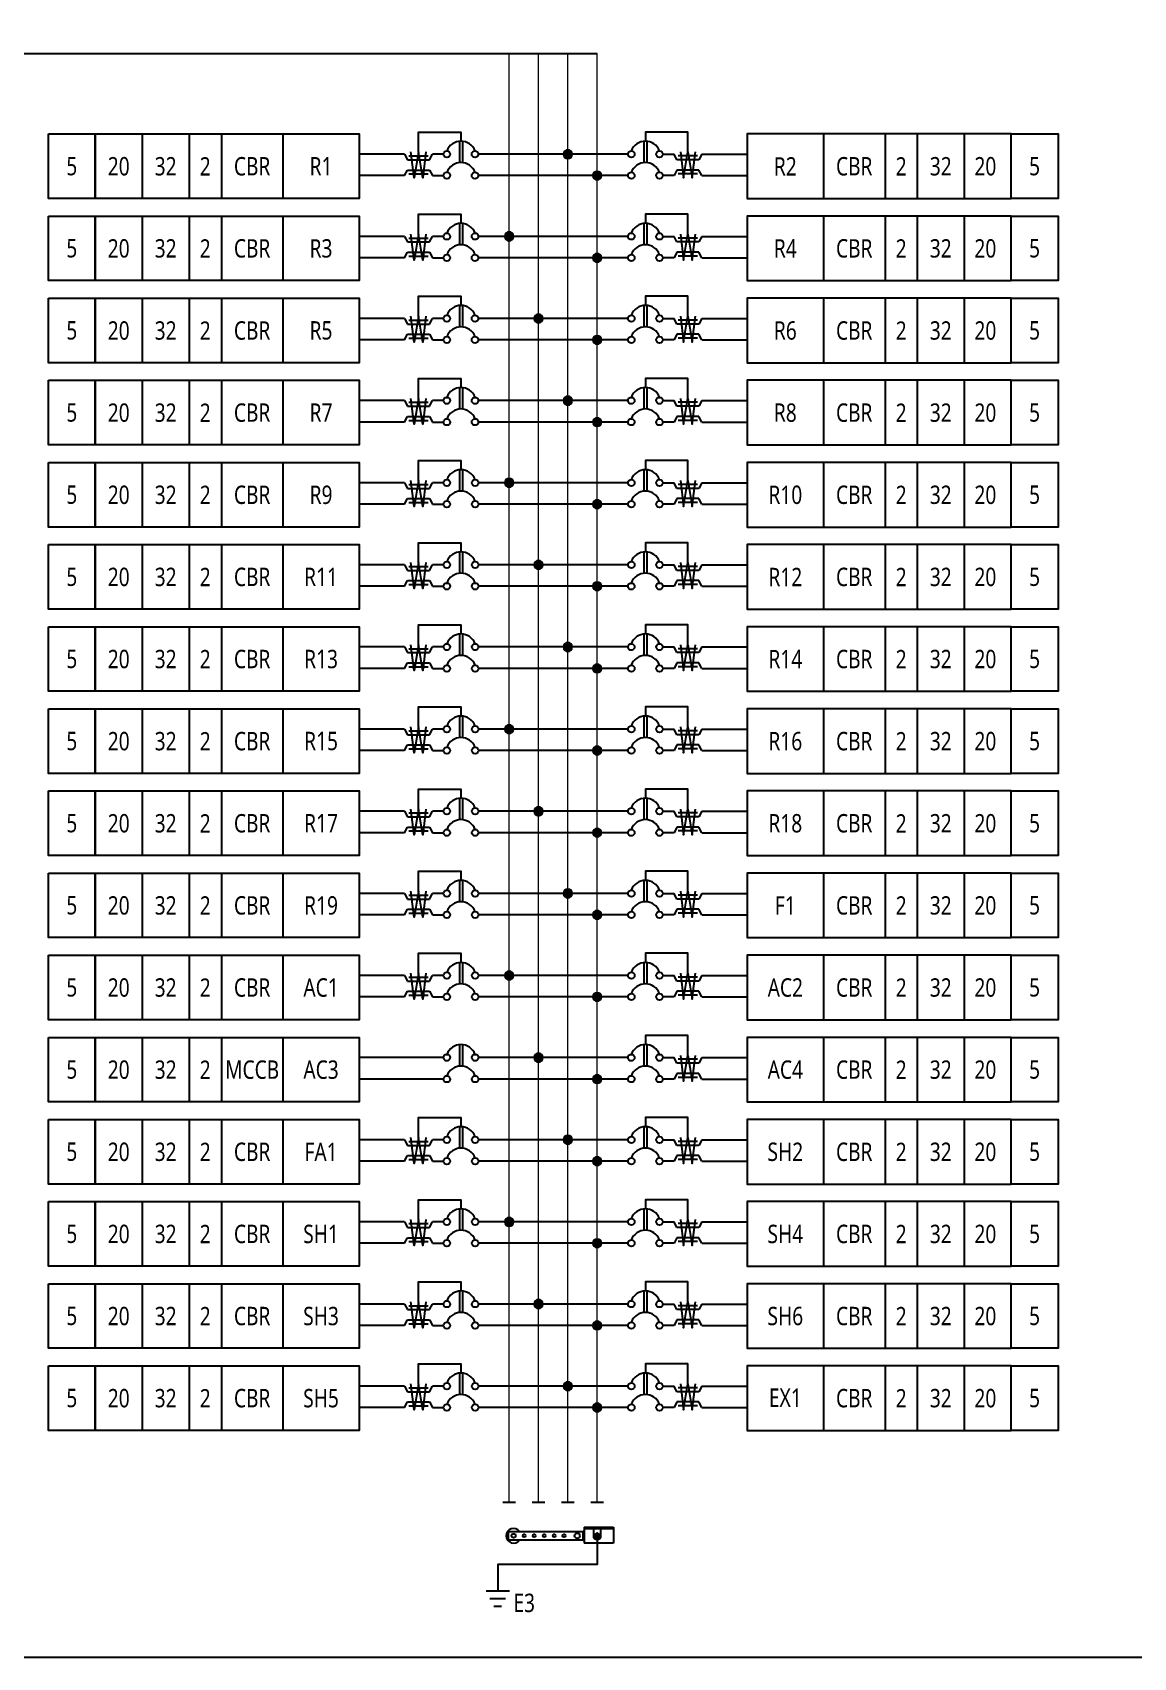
# Model space of a CAD drawing. Header units: millimetres. Extents: x -336400 to 0, y 0 to 118800.
# Drawn here: x -289601 to -258138, y 47132 to 93554 of the extents above; entities that cross this region are included whole.
import ezdxf
from ezdxf.enums import TextEntityAlignment as Align

# ---------------------------------------------------------------- set-up
doc = ezdxf.new("R2010")
doc.units = ezdxf.units.MM
doc.header["$LTSCALE"] = 1000
doc.layers.add('SYM', color=3, linetype='Continuous')
doc.styles.add('GHS', font='malgun.ttf')

# ---------------------------------------------------------------- blocks, each defined once
blk = doc.blocks.new('HH7')
at = {"layer": 'SYM'}
blk.add_hatch(color=256, dxfattribs=at).paths.add_polyline_path([(50, 50, 1), (-50, 50, 1)])
blk.add_circle((0, 50), 50, dxfattribs=at)
blk = doc.blocks.new('A$C3086d515')
for p, q in [((2681, 0, 0), (2681, -1843, 0)), ((4022, 0, 0), (4022, -1843, 0)), ((4944, 0, 0), (4944, -1843, 0)), ((6703, 0, 0), (6703, -1843, 0)), ((22149, 0, 0), (22149, -1843, 0)), ((23909, 0, 0), (23909, -1843, 0)), ((24830, 0, 0), (24830, -1843, 0)), ((26171, 0, 0), (26171, -1843, 0)), ((11748, -209), (11748, -820)), ((11835, -209), (11835, -820)), ((17018, -209), (17018, -820)), ((17105, -209), (17105, -820)), ((10182, -579), (8882, -579)), ((10182, -579), (10262, -740)), ((10262, -740), (10893, -740)), ((10302, -627), (10852, -627)), ((10893, -740), (10973, -579)), ((11295, -579), (10973, -579)), ((16565, -579), (12288, -579)), ((17557, -579), (17879, -579)), ((17960, -740), (17879, -579)), ((18590, -740), (17960, -740)), ((18550, -627), (18000, -627)), ((18671, -579), (18590, -740)), ((18671, -579), (19971, -579)), ((10182, -1190), (8882, -1190)), ((10182, -1190), (10262, -1030)), ((10262, -1030), (10893, -1030)), ((10302, -1142), (10852, -1142)), ((10893, -1030), (10973, -1190)), ((10973, -1190), (11295, -1190)), ((10973, -1190), (11295, -1190)), ((16565, -1190), (12288, -1190)), ((17879, -1190), (17557, -1190)), ((17879, -1190), (17557, -1190)), ((17960, -1030), (17879, -1190)), ((18590, -1030), (17960, -1030)), ((18550, -1142), (18000, -1142)), ((18671, -1190), (18590, -1030)), ((18671, -1190), (19971, -1190)), ((2681, -2346, 0), (2681, -4189, 0)), ((4022, -2346, 0), (4022, -4189, 0)), ((4944, -2346, 0), (4944, -4189, 0)), ((6703, -2346, 0), (6703, -4189, 0)), ((11748, -2555), (11748, -3166)), ((11835, -2555), (11835, -3166)), ((17018, -2555), (17018, -3166)), ((17105, -2555), (17105, -3166)), ((22149, -2346, 0), (22149, -4189, 0)), ((23909, -2346, 0), (23909, -4189, 0)), ((24830, -2346, 0), (24830, -4189, 0)), ((26171, -2346, 0), (26171, -4189, 0)), ((10182, -2925), (8882, -2925)), ((10182, -2925), (10262, -3086)), ((10262, -3086), (10893, -3086)), ((10302, -2974), (10852, -2974)), ((10893, -3086), (10973, -2925)), ((11295, -2925), (10973, -2925)), ((16565, -2925), (12288, -2925)), ((17557, -2925), (17879, -2925)), ((17960, -3086), (17879, -2925)), ((18590, -3086), (17960, -3086)), ((18550, -2974), (18000, -2974)), ((18671, -2925), (18590, -3086)), ((18671, -2925), (19971, -2925)), ((10182, -3537), (8882, -3537)), ((10182, -3537), (10262, -3376)), ((10262, -3376), (10893, -3376)), ((10302, -3488), (10852, -3488)), ((10893, -3376), (10973, -3537)), ((10973, -3537), (11295, -3537)), ((10973, -3537), (11295, -3537)), ((16565, -3537), (12288, -3537)), ((17879, -3537), (17557, -3537)), ((17879, -3537), (17557, -3537)), ((17960, -3376), (17879, -3537)), ((18590, -3376), (17960, -3376)), ((18550, -3488), (18000, -3488)), ((18671, -3537), (18590, -3376)), ((18671, -3537), (19971, -3537)), ((2681, -4692, 0), (2681, -6536, 0)), ((4022, -4692, 0), (4022, -6536, 0)), ((4944, -4692, 0), (4944, -6536, 0)), ((6703, -4692, 0), (6703, -6536, 0)), ((11748, -4901), (11748, -5512)), ((11835, -4901), (11835, -5512)), ((17018, -4901), (17018, -5512)), ((17105, -4901), (17105, -5512)), ((22149, -4692, 0), (22149, -6536, 0)), ((23909, -4692, 0), (23909, -6536, 0)), ((24830, -4692, 0), (24830, -6536, 0)), ((26171, -4692, 0), (26171, -6536, 0)), ((10182, -5271), (8882, -5271)), ((10182, -5271), (10262, -5432)), ((10262, -5432), (10893, -5432)), ((10302, -5320), (10852, -5320)), ((10893, -5432), (10973, -5271)), ((11295, -5271), (10973, -5271)), ((16565, -5271), (12288, -5271)), ((17557, -5271), (17879, -5271)), ((17960, -5432), (17879, -5271)), ((18590, -5432), (17960, -5432)), ((18550, -5320), (18000, -5320)), ((18671, -5271), (18590, -5432)), ((18671, -5271), (19971, -5271)), ((10182, -5883), (8882, -5883)), ((10182, -5883), (10262, -5722)), ((10262, -5722), (10893, -5722)), ((10302, -5834), (10852, -5834)), ((10893, -5722), (10973, -5883)), ((10973, -5883), (11295, -5883)), ((10973, -5883), (11295, -5883)), ((16565, -5883), (12288, -5883)), ((17879, -5883), (17557, -5883)), ((17879, -5883), (17557, -5883)), ((17960, -5722), (17879, -5883)), ((18590, -5722), (17960, -5722)), ((18550, -5834), (18000, -5834)), ((18671, -5883), (18590, -5722)), ((18671, -5883), (19971, -5883)), ((2681, -7038, 0), (2681, -8882, 0)), ((4022, -7038, 0), (4022, -8882, 0)), ((4944, -7038, 0), (4944, -8882, 0)), ((6703, -7038, 0), (6703, -8882, 0)), ((11748, -7248), (11748, -7858)), ((11835, -7248), (11835, -7858)), ((17018, -7248), (17018, -7858)), ((17105, -7248), (17105, -7858)), ((22149, -7038, 0), (22149, -8882, 0)), ((23909, -7038, 0), (23909, -8882, 0)), ((24830, -7038, 0), (24830, -8882, 0)), ((26171, -7038, 0), (26171, -8882, 0)), ((10182, -7618), (8882, -7618)), ((10182, -7618), (10262, -7778)), ((10262, -7778), (10893, -7778)), ((10302, -7666), (10852, -7666)), ((10893, -7778), (10973, -7618)), ((11295, -7618), (10973, -7618)), ((16565, -7618), (12288, -7618)), ((17557, -7618), (17879, -7618)), ((17960, -7778), (17879, -7618)), ((18590, -7778), (17960, -7778)), ((18550, -7666), (18000, -7666)), ((18671, -7618), (18590, -7778)), ((18671, -7618), (19971, -7618)), ((10182, -8229), (8882, -8229)), ((10182, -8229), (10262, -8068)), ((10262, -8068), (10893, -8068)), ((10302, -8181), (10852, -8181)), ((10893, -8068), (10973, -8229)), ((10973, -8229), (11295, -8229)), ((10973, -8229), (11295, -8229)), ((16565, -8229), (12288, -8229)), ((17879, -8229), (17557, -8229)), ((17879, -8229), (17557, -8229)), ((17960, -8068), (17879, -8229)), ((18590, -8068), (17960, -8068)), ((18550, -8181), (18000, -8181)), ((18671, -8229), (18590, -8068)), ((18671, -8229), (19971, -8229))]:
    blk.add_line(p, q)
for points in [[(0, 0), (1341, 0), (1341, -1843), (0, -1843)], [(1341, 0), (8882, 0), (8882, -1843), (1341, -1843)], [(27512, 0), (19971, 0), (19971, -1843), (27512, -1843)], [(27512, 0), (28852, 0), (28852, -1843), (27512, -1843)], [(0, -2346), (1341, -2346), (1341, -4189), (0, -4189)], [(1341, -2346), (8882, -2346), (8882, -4189), (1341, -4189)], [(27512, -2346), (19971, -2346), (19971, -4189), (27512, -4189)], [(27512, -2346), (28852, -2346), (28852, -4189), (27512, -4189)], [(0, -4692), (1341, -4692), (1341, -6536), (0, -6536)], [(1341, -4692), (8882, -4692), (8882, -6536), (1341, -6536)], [(27512, -4692), (19971, -4692), (19971, -6536), (27512, -6536)], [(27512, -4692), (28852, -4692), (28852, -6536), (27512, -6536)], [(0, -7038), (1341, -7038), (1341, -8882), (0, -8882)], [(1341, -7038), (8882, -7038), (8882, -8882), (1341, -8882)], [(27512, -7038), (19971, -7038), (19971, -8882), (27512, -8882)], [(27512, -7038), (28852, -7038), (28852, -8882), (27512, -8882)]]:
    blk.add_lwpolyline(points, close=True)
for points in [[(10577, -515), (10577, 55), (11791, 55), (11791, -207)], [(18275, -515), (18275, 55), (17061, 55), (17061, -207)], [(10791, -515), (10700, -1255), (10577, -515), (10455, -1255), (10363, -515)], [(18061, -515), (18153, -1255), (18275, -515), (18397, -1255), (18489, -515)], [(10577, -2861), (10577, -2291), (11791, -2291), (11791, -2553)], [(18275, -2861), (18275, -2291), (17061, -2291), (17061, -2553)], [(10791, -2861), (10700, -3601), (10577, -2861), (10455, -3601), (10363, -2861)], [(18061, -2861), (18153, -3601), (18275, -2861), (18397, -3601), (18489, -2861)], [(10577, -5207), (10577, -4637), (11791, -4637), (11791, -4899)], [(18275, -5207), (18275, -4637), (17061, -4637), (17061, -4899)], [(10791, -5207), (10700, -5947), (10577, -5207), (10455, -5947), (10363, -5207)], [(18061, -5207), (18153, -5947), (18275, -5207), (18397, -5947), (18489, -5207)], [(10577, -7553), (10577, -6984), (11791, -6984), (11791, -7245)], [(18275, -7553), (18275, -6984), (17061, -6984), (17061, -7245)], [(10791, -7553), (10700, -8293), (10577, -7553), (10455, -8293), (10363, -7553)], [(18061, -7553), (18153, -8293), (18275, -7553), (18397, -8293), (18489, -7553)]]:
    blk.add_lwpolyline(points)
for centre in [(11389, -579), (12193, -579), (16659, -579), (17463, -579), (11389, -1190), (12193, -1190), (16659, -1190), (17463, -1190), (11389, -2925), (12193, -2925), (16659, -2925), (17463, -2925), (11389, -3537), (12193, -3537), (16659, -3537), (17463, -3537), (11389, -5271), (12193, -5271), (16659, -5271), (17463, -5271), (11389, -5883), (12193, -5883), (16659, -5883), (17463, -5883), (11389, -7618), (12193, -7618), (16659, -7618), (17463, -7618), (11389, -8229), (12193, -8229), (16659, -8229), (17463, -8229)]:
    blk.add_circle(centre, 94.2)
for centre in [(11791, -637), (17061, -637), (11791, -1248), (17061, -1248), (11791, -2983), (17061, -2983), (11791, -3594), (17061, -3594), (11791, -5329), (17061, -5329), (11791, -5941), (17061, -5941), (11791, -7675), (17061, -7675), (11791, -8287), (17061, -8287)]:
    blk.add_arc(centre, 430, 20.6988, 159.3012)
for p, xscale, yscale, zscale, rotation in [((14971, -579), -2.513699316061304, 2.513699316061304, 2.513699313719024, 89.99999999999865), ((15804, -1190), -2.413151343537733, 2.413151343537733, 2.413151341311893, 89.99999999999848), ((13295, -2925), -2.513699316061304, 2.513699316061304, 2.513699313719024, 89.99999999999865), ((15804, -3537), -2.413151343537733, 2.413151343537733, 2.413151341311893, 89.99999999999865), ((14133, -5271), -2.513699316061304, 2.513699316061304, 2.513699313719024, 89.99999999999865), ((15804, -5883), -2.413151343537733, 2.413151343537733, 2.413151341311893, 89.99999999999848), ((14971, -7618), -2.513699316061304, 2.513699316061304, 2.513699313719024, 89.99999999999865), ((15804, -8229), -2.413151343537733, 2.413151343537733, 2.413151341311893, 89.99999999999848)]:
    blk.add_blockref('HH7', p, dxfattribs=dict(xscale=xscale, yscale=yscale, zscale=zscale, rotation=rotation))
at = {"style": 'GHS', "width": 0.8}
for s, p in [('5', (670, -922)), ('20', (2011, -922)), ('32', (3352, -922)), ('2', (4483, -922)), ('CBR', (5823, -922)), ('R1', (7792, -922)), ('R2', (21060, -922)), ('CBR', (23029, -922)), ('2', (24370, -922)), ('32', (25501, -922)), ('20', (26776, -922)), ('5', (28182, -922)), ('5', (670, -3268)), ('20', (2011, -3268)), ('32', (3352, -3268)), ('2', (4483, -3268)), ('CBR', (5823, -3268)), ('R3', (7792, -3268)), ('R4', (21060, -3268)), ('CBR', (23029, -3268)), ('2', (24370, -3268)), ('32', (25501, -3268)), ('20', (26776, -3268)), ('5', (28182, -3268)), ('5', (670, -5614)), ('20', (2011, -5614)), ('32', (3352, -5614)), ('2', (4483, -5614)), ('CBR', (5823, -5614)), ('R5', (7792, -5614)), ('R6', (21060, -5614)), ('CBR', (23029, -5614)), ('2', (24370, -5614)), ('32', (25501, -5614)), ('20', (26776, -5614)), ('5', (28182, -5614)), ('5', (670, -7960)), ('20', (2011, -7960)), ('32', (3352, -7960)), ('2', (4483, -7960)), ('CBR', (5823, -7960)), ('R7', (7792, -7960)), ('R8', (21060, -7960)), ('CBR', (23029, -7960)), ('2', (24370, -7960)), ('32', (25501, -7960)), ('20', (26776, -7960)), ('5', (28182, -7960))]:
    blk.add_text(s, height=525, dxfattribs=at).set_placement(p, align=Align.MIDDLE)

msp = doc.modelspace()

# ---------------------------------------------------------------- linework, layer by layer
for p, q in [((-290253, 92956), (-273465, 92956)), ((-286467, 81270, 0), (-286467, 79427, 0)), ((-285126, 81270, 0), (-285126, 79427, 0)), ((-284204, 81270, 0), (-284204, 79427, 0)), ((-282445, 81270, 0), (-282445, 79427, 0)), ((-266999, 81270, 0), (-266999, 79427, 0)), ((-265239, 81270, 0), (-265239, 79427, 0)), ((-264317, 81270, 0), (-264317, 79427, 0)), ((-262977, 81270, 0), (-262977, 79427, 0)), ((-277400, 81061), (-277400, 80450)), ((-277313, 81061), (-277313, 80450)), ((-272130, 81061), (-272130, 80450)), ((-272043, 81061), (-272043, 80450)), ((-278966, 80691), (-280266, 80691)), ((-278966, 80691), (-278886, 80530)), ((-278886, 80530), (-278255, 80530)), ((-278846, 80643), (-278295, 80643)), ((-278255, 80530), (-278175, 80691)), ((-277853, 80691), (-278175, 80691)), ((-272583, 80691), (-276860, 80691)), ((-271590, 80691), (-271269, 80691)), ((-271188, 80530), (-271269, 80691)), ((-270557, 80530), (-271188, 80530)), ((-270598, 80643), (-271148, 80643)), ((-270477, 80691), (-270557, 80530)), ((-270477, 80691), (-269177, 80691)), ((-278966, 80080), (-280266, 80080)), ((-278966, 80080), (-278886, 80240)), ((-278886, 80240), (-278255, 80240)), ((-278846, 80128), (-278295, 80128)), ((-278255, 80240), (-278175, 80080)), ((-278175, 80080), (-277853, 80080)), ((-278175, 80080), (-277853, 80080)), ((-272583, 80080), (-276860, 80080)), ((-271269, 80080), (-271590, 80080)), ((-271269, 80080), (-271590, 80080)), ((-271188, 80240), (-271269, 80080)), ((-270558, 80240), (-271188, 80240)), ((-270598, 80128), (-271148, 80128)), ((-270477, 80080), (-270558, 80240)), ((-270477, 80080), (-269177, 80080)), ((-286467, 78924, 0), (-286467, 77081, 0)), ((-285126, 78924, 0), (-285126, 77081, 0)), ((-284204, 78924, 0), (-284204, 77081, 0)), ((-282445, 78924, 0), (-282445, 77081, 0)), ((-266999, 78924, 0), (-266999, 77081, 0)), ((-265239, 78924, 0), (-265239, 77081, 0)), ((-264317, 78924, 0), (-264317, 77081, 0)), ((-262977, 78924, 0), (-262977, 77081, 0)), ((-277400, 78715), (-277400, 78104)), ((-277313, 78715), (-277313, 78104)), ((-272130, 78715), (-272130, 78104)), ((-272043, 78715), (-272043, 78104)), ((-278966, 78345), (-280266, 78345)), ((-278966, 78345), (-278886, 78184)), ((-278886, 78184), (-278255, 78184)), ((-278846, 78297), (-278295, 78297)), ((-278255, 78184), (-278175, 78345)), ((-277853, 78345), (-278175, 78345)), ((-272583, 78345), (-276860, 78345)), ((-271590, 78345), (-271269, 78345)), ((-271188, 78184), (-271269, 78345)), ((-270557, 78184), (-271188, 78184)), ((-270598, 78297), (-271148, 78297)), ((-270477, 78345), (-270557, 78184)), ((-270477, 78345), (-269177, 78345)), ((-278966, 77733), (-280266, 77733)), ((-278966, 77733), (-278886, 77894)), ((-278886, 77894), (-278255, 77894)), ((-278846, 77782), (-278295, 77782)), ((-278255, 77894), (-278175, 77733)), ((-278175, 77733), (-277853, 77733)), ((-278175, 77733), (-277853, 77733)), ((-272583, 77733), (-276860, 77733)), ((-271269, 77733), (-271590, 77733)), ((-271269, 77733), (-271590, 77733)), ((-271188, 77894), (-271269, 77733)), ((-270558, 77894), (-271188, 77894)), ((-270598, 77782), (-271148, 77782)), ((-270477, 77733), (-270558, 77894)), ((-270477, 77733), (-269177, 77733)), ((-286467, 76578, 0), (-286467, 74734, 0)), ((-285126, 76578, 0), (-285126, 74734, 0)), ((-284204, 76578, 0), (-284204, 74734, 0)), ((-282445, 76578, 0), (-282445, 74734, 0)), ((-277400, 76369), (-277400, 75758)), ((-277313, 76369), (-277313, 75758)), ((-272130, 76369), (-272130, 75758)), ((-272043, 76369), (-272043, 75758)), ((-266999, 76578, 0), (-266999, 74734, 0)), ((-265239, 76578, 0), (-265239, 74734, 0)), ((-264317, 76578, 0), (-264317, 74734, 0)), ((-262977, 76578, 0), (-262977, 74734, 0)), ((-278966, 75999), (-280266, 75999)), ((-278966, 75999), (-278886, 75838)), ((-278886, 75838), (-278255, 75838)), ((-278846, 75950), (-278295, 75950)), ((-278255, 75838), (-278175, 75999)), ((-277853, 75999), (-278175, 75999)), ((-272583, 75999), (-276860, 75999)), ((-271590, 75999), (-271269, 75999)), ((-271188, 75838), (-271269, 75999)), ((-270557, 75838), (-271188, 75838)), ((-270598, 75950), (-271148, 75950)), ((-270477, 75999), (-270557, 75838)), ((-270477, 75999), (-269177, 75999)), ((-278966, 75387), (-280266, 75387)), ((-278966, 75387), (-278886, 75548)), ((-278886, 75548), (-278255, 75548)), ((-278846, 75436), (-278295, 75436)), ((-278255, 75548), (-278175, 75387)), ((-278175, 75387), (-277853, 75387)), ((-278175, 75387), (-277853, 75387)), ((-272583, 75387), (-276860, 75387)), ((-271269, 75387), (-271590, 75387)), ((-271269, 75387), (-271590, 75387)), ((-271188, 75548), (-271269, 75387)), ((-270558, 75548), (-271188, 75548)), ((-270598, 75436), (-271148, 75436)), ((-270477, 75387), (-270558, 75548)), ((-270477, 75387), (-269177, 75387)), ((-286467, 74232, 0), (-286467, 72388, 0)), ((-285126, 74232, 0), (-285126, 72388, 0)), ((-284204, 74232, 0), (-284204, 72388, 0)), ((-282445, 74232, 0), (-282445, 72388, 0)), ((-277400, 74023), (-277400, 73412)), ((-277313, 74023), (-277313, 73412)), ((-272130, 74023), (-272130, 73412)), ((-272043, 74023), (-272043, 73412)), ((-266999, 74232, 0), (-266999, 72388, 0)), ((-265239, 74232, 0), (-265239, 72388, 0)), ((-264317, 74232, 0), (-264317, 72388, 0)), ((-262977, 74232, 0), (-262977, 72388, 0)), ((-278966, 73653), (-280266, 73653)), ((-278966, 73653), (-278886, 73492)), ((-278886, 73492), (-278255, 73492)), ((-278846, 73604), (-278295, 73604)), ((-278255, 73492), (-278175, 73653)), ((-277853, 73653), (-278175, 73653)), ((-272583, 73653), (-276860, 73653)), ((-271590, 73653), (-271269, 73653)), ((-271188, 73492), (-271269, 73653)), ((-270557, 73492), (-271188, 73492)), ((-270598, 73604), (-271148, 73604)), ((-270477, 73653), (-270557, 73492)), ((-270477, 73653), (-269177, 73653)), ((-278966, 73041), (-280266, 73041)), ((-278966, 73041), (-278886, 73202)), ((-278886, 73202), (-278255, 73202)), ((-278846, 73090), (-278295, 73090)), ((-278255, 73202), (-278175, 73041)), ((-278175, 73041), (-277853, 73041)), ((-278175, 73041), (-277853, 73041)), ((-272583, 73041), (-276860, 73041)), ((-271269, 73041), (-271590, 73041)), ((-271269, 73041), (-271590, 73041)), ((-271188, 73202), (-271269, 73041)), ((-270558, 73202), (-271188, 73202)), ((-270598, 73090), (-271148, 73090)), ((-270477, 73041), (-270558, 73202)), ((-270477, 73041), (-269177, 73041)), ((-286467, 71886, 0), (-286467, 70042, 0)), ((-285126, 71886, 0), (-285126, 70042, 0)), ((-284204, 71886, 0), (-284204, 70042, 0)), ((-282445, 71886, 0), (-282445, 70042, 0)), ((-277400, 71676), (-277400, 71066)), ((-277313, 71676), (-277313, 71066)), ((-272130, 71676), (-272130, 71066)), ((-272043, 71676), (-272043, 71066)), ((-266999, 71886, 0), (-266999, 70042, 0)), ((-265239, 71886, 0), (-265239, 70042, 0)), ((-264317, 71886, 0), (-264317, 70042, 0)), ((-262977, 71886, 0), (-262977, 70042, 0)), ((-278966, 71306), (-280266, 71306)), ((-278966, 71306), (-278886, 71146)), ((-278886, 71146), (-278255, 71146)), ((-278846, 71258), (-278295, 71258)), ((-278255, 71146), (-278175, 71306)), ((-277853, 71306), (-278175, 71306)), ((-272583, 71306), (-276860, 71306)), ((-271590, 71306), (-271269, 71306)), ((-271188, 71146), (-271269, 71306)), ((-270557, 71146), (-271188, 71146)), ((-270598, 71258), (-271148, 71258)), ((-270477, 71306), (-270557, 71146)), ((-270477, 71306), (-269177, 71306)), ((-278966, 70695), (-280266, 70695)), ((-278966, 70695), (-278886, 70856)), ((-278886, 70856), (-278255, 70856)), ((-278846, 70743), (-278295, 70743)), ((-278255, 70856), (-278175, 70695)), ((-278175, 70695), (-277853, 70695)), ((-278175, 70695), (-277853, 70695)), ((-272583, 70695), (-276860, 70695)), ((-271269, 70695), (-271590, 70695)), ((-271269, 70695), (-271590, 70695)), ((-271188, 70856), (-271269, 70695)), ((-270558, 70856), (-271188, 70856)), ((-270598, 70743), (-271148, 70743)), ((-270477, 70695), (-270558, 70856)), ((-270477, 70695), (-269177, 70695)), ((-286467, 69539, 0), (-286467, 67696, 0)), ((-285126, 69539, 0), (-285126, 67696, 0)), ((-284204, 69539, 0), (-284204, 67696, 0)), ((-282445, 69539, 0), (-282445, 67696, 0)), ((-277400, 69330), (-277400, 68720)), ((-277313, 69330), (-277313, 68720)), ((-272130, 69330), (-272130, 68720)), ((-272043, 69330), (-272043, 68720)), ((-266999, 69539, 0), (-266999, 67696, 0)), ((-265239, 69539, 0), (-265239, 67696, 0)), ((-264317, 69539, 0), (-264317, 67696, 0)), ((-262977, 69539, 0), (-262977, 67696, 0)), ((-278966, 68960), (-280266, 68960)), ((-278966, 68960), (-278886, 68799)), ((-278886, 68799), (-278255, 68799)), ((-278846, 68912), (-278295, 68912)), ((-278255, 68799), (-278175, 68960)), ((-277853, 68960), (-278175, 68960)), ((-272583, 68960), (-276860, 68960)), ((-271590, 68960), (-271269, 68960)), ((-271188, 68799), (-271269, 68960)), ((-270557, 68799), (-271188, 68799)), ((-270598, 68912), (-271148, 68912)), ((-270477, 68960), (-270557, 68799)), ((-270477, 68960), (-269177, 68960)), ((-278966, 68349), (-280266, 68349)), ((-278966, 68349), (-278886, 68510)), ((-278886, 68510), (-278255, 68510)), ((-278846, 68397), (-278295, 68397)), ((-278255, 68510), (-278175, 68349)), ((-278175, 68349), (-277853, 68349)), ((-278175, 68349), (-277853, 68349)), ((-272583, 68349), (-276860, 68349)), ((-271269, 68349), (-271590, 68349)), ((-271269, 68349), (-271590, 68349)), ((-271188, 68510), (-271269, 68349)), ((-270558, 68510), (-271188, 68510)), ((-270598, 68397), (-271148, 68397)), ((-270477, 68349), (-270558, 68510)), ((-270477, 68349), (-269177, 68349)), ((-286467, 67193, 0), (-286467, 65350, 0)), ((-285126, 67193, 0), (-285126, 65350, 0)), ((-284204, 67193, 0), (-284204, 65350, 0)), ((-282445, 67193, 0), (-282445, 65350, 0)), ((-277400, 66984), (-277400, 66374)), ((-277313, 66984), (-277313, 66374)), ((-272130, 66984), (-272130, 66374)), ((-272043, 66984), (-272043, 66374)), ((-266999, 67193, 0), (-266999, 65350, 0)), ((-265239, 67193, 0), (-265239, 65350, 0)), ((-264317, 67193, 0), (-264317, 65350, 0)), ((-262977, 67193, 0), (-262977, 65350, 0)), ((-278966, 66614), (-280266, 66614)), ((-278966, 66614), (-278886, 66453)), ((-278886, 66453), (-278255, 66453)), ((-278846, 66566), (-278295, 66566)), ((-278255, 66453), (-278175, 66614)), ((-277853, 66614), (-278175, 66614)), ((-272583, 66614), (-276860, 66614)), ((-271590, 66614), (-271269, 66614)), ((-271188, 66453), (-271269, 66614)), ((-270557, 66453), (-271188, 66453)), ((-270598, 66566), (-271148, 66566)), ((-270477, 66614), (-270557, 66453)), ((-270477, 66614), (-269177, 66614)), ((-278966, 66003), (-280266, 66003)), ((-278966, 66003), (-278886, 66164)), ((-278886, 66164), (-278255, 66164)), ((-278846, 66051), (-278295, 66051)), ((-278255, 66164), (-278175, 66003)), ((-278175, 66003), (-277853, 66003)), ((-278175, 66003), (-277853, 66003)), ((-272583, 66003), (-276860, 66003)), ((-271269, 66003), (-271590, 66003)), ((-271269, 66003), (-271590, 66003)), ((-271188, 66164), (-271269, 66003)), ((-270558, 66164), (-271188, 66164)), ((-270598, 66051), (-271148, 66051)), ((-270477, 66003), (-270558, 66164)), ((-270477, 66003), (-269177, 66003)), ((-286467, 64847, 0), (-286467, 63004, 0)), ((-285126, 64847, 0), (-285126, 63004, 0)), ((-284204, 64847, 0), (-284204, 63004, 0)), ((-282445, 64847, 0), (-282445, 63004, 0)), ((-277400, 64638), (-277400, 64028)), ((-277313, 64638), (-277313, 64028)), ((-272130, 64638), (-272130, 64028)), ((-272043, 64638), (-272043, 64028)), ((-266999, 64847, 0), (-266999, 63004, 0)), ((-265239, 64847, 0), (-265239, 63004, 0)), ((-264317, 64847, 0), (-264317, 63004, 0)), ((-262977, 64847, 0), (-262977, 63004, 0)), ((-277853, 64268), (-280266, 64268)), ((-272583, 64268), (-276860, 64268)), ((-271590, 64268), (-271269, 64268)), ((-271188, 64107), (-271269, 64268)), ((-270557, 64107), (-271188, 64107)), ((-270598, 64220), (-271148, 64220)), ((-270477, 64268), (-270557, 64107)), ((-270477, 64268), (-269177, 64268)), ((-277853, 63657), (-280266, 63657)), ((-272583, 63657), (-276860, 63657)), ((-271269, 63657), (-271590, 63657)), ((-271269, 63657), (-271590, 63657)), ((-271188, 63818), (-271269, 63657)), ((-270558, 63818), (-271188, 63818)), ((-270598, 63705), (-271148, 63705)), ((-270477, 63657), (-270558, 63818)), ((-270477, 63657), (-269177, 63657)), ((-286467, 62501, 0), (-286467, 60658, 0)), ((-285126, 62501, 0), (-285126, 60658, 0)), ((-284204, 62501, 0), (-284204, 60658, 0)), ((-282445, 62501, 0), (-282445, 60658, 0)), ((-277400, 62292), (-277400, 61682)), ((-277313, 62292), (-277313, 61682)), ((-272130, 62292), (-272130, 61682)), ((-272043, 62292), (-272043, 61682)), ((-266999, 62501, 0), (-266999, 60658, 0)), ((-265239, 62501, 0), (-265239, 60658, 0)), ((-264317, 62501, 0), (-264317, 60658, 0)), ((-262977, 62501, 0), (-262977, 60658, 0)), ((-278966, 61922), (-280266, 61922)), ((-278966, 61922), (-278886, 61761)), ((-278886, 61761), (-278255, 61761)), ((-278846, 61874), (-278295, 61874)), ((-278255, 61761), (-278175, 61922)), ((-277853, 61922), (-278175, 61922)), ((-272583, 61922), (-276860, 61922)), ((-271590, 61922), (-271269, 61922)), ((-271188, 61761), (-271269, 61922)), ((-270557, 61761), (-271188, 61761)), ((-270598, 61874), (-271148, 61874)), ((-270477, 61922), (-270557, 61761)), ((-270477, 61922), (-269177, 61922)), ((-278966, 61311), (-280266, 61311)), ((-278966, 61311), (-278886, 61472)), ((-278886, 61472), (-278255, 61472)), ((-278846, 61359), (-278295, 61359)), ((-278255, 61472), (-278175, 61311)), ((-278175, 61311), (-277853, 61311)), ((-278175, 61311), (-277853, 61311)), ((-272583, 61311), (-276860, 61311)), ((-271269, 61311), (-271590, 61311)), ((-271269, 61311), (-271590, 61311)), ((-271188, 61472), (-271269, 61311)), ((-270558, 61472), (-271188, 61472)), ((-270598, 61359), (-271148, 61359)), ((-270477, 61311), (-270558, 61472)), ((-270477, 61311), (-269177, 61311)), ((-286467, 60155, 0), (-286467, 58312, 0)), ((-285126, 60155, 0), (-285126, 58312, 0)), ((-284204, 60155, 0), (-284204, 58312, 0)), ((-282445, 60155, 0), (-282445, 58312, 0)), ((-277400, 59946), (-277400, 59335)), ((-277313, 59946), (-277313, 59335)), ((-272130, 59946), (-272130, 59335)), ((-272043, 59946), (-272043, 59335)), ((-266999, 60155, 0), (-266999, 58312, 0)), ((-265239, 60155, 0), (-265239, 58312, 0)), ((-264317, 60155, 0), (-264317, 58312, 0)), ((-262977, 60155, 0), (-262977, 58312, 0)), ((-278966, 59576), (-280266, 59576)), ((-278966, 59576), (-278886, 59415)), ((-278846, 59528), (-278295, 59528)), ((-278255, 59415), (-278175, 59576)), ((-277853, 59576), (-278175, 59576)), ((-272583, 59576), (-276860, 59576)), ((-271590, 59576), (-271269, 59576)), ((-271188, 59415), (-271269, 59576)), ((-270598, 59528), (-271148, 59528)), ((-270477, 59576), (-270557, 59415)), ((-270477, 59576), (-269177, 59576)), ((-278966, 58965), (-280266, 58965)), ((-278966, 58965), (-278886, 59125)), ((-278886, 59415), (-278255, 59415)), ((-278886, 59125), (-278255, 59125)), ((-278846, 59013), (-278295, 59013)), ((-278255, 59125), (-278175, 58965)), ((-278175, 58965), (-277853, 58965)), ((-278175, 58965), (-277853, 58965)), ((-272583, 58965), (-276860, 58965)), ((-271269, 58965), (-271590, 58965)), ((-271269, 58965), (-271590, 58965)), ((-271188, 59125), (-271269, 58965)), ((-270557, 59415), (-271188, 59415)), ((-270558, 59125), (-271188, 59125)), ((-270598, 59013), (-271148, 59013)), ((-270477, 58965), (-270558, 59125)), ((-270477, 58965), (-269177, 58965)), ((-286467, 57809, 0), (-286467, 55966, 0)), ((-285126, 57809, 0), (-285126, 55966, 0)), ((-284204, 57809, 0), (-284204, 55966, 0)), ((-282445, 57809, 0), (-282445, 55966, 0)), ((-277400, 57600), (-277400, 56989)), ((-277313, 57600), (-277313, 56989)), ((-272130, 57600), (-272130, 56989)), ((-272043, 57600), (-272043, 56989)), ((-266999, 57809, 0), (-266999, 55966, 0)), ((-265239, 57809, 0), (-265239, 55966, 0)), ((-264317, 57809, 0), (-264317, 55966, 0)), ((-262977, 57809, 0), (-262977, 55966, 0)), ((-278966, 57230), (-280266, 57230)), ((-278966, 57230), (-278886, 57069)), ((-278846, 57181), (-278295, 57181)), ((-278255, 57069), (-278175, 57230)), ((-277853, 57230), (-278175, 57230)), ((-272583, 57230), (-276860, 57230)), ((-271590, 57230), (-271269, 57230)), ((-271188, 57069), (-271269, 57230)), ((-270598, 57181), (-271148, 57181)), ((-270477, 57230), (-270557, 57069)), ((-270477, 57230), (-269177, 57230)), ((-278966, 56618), (-278886, 56779)), ((-278886, 57069), (-278255, 57069)), ((-278886, 56779), (-278255, 56779)), ((-278846, 56667), (-278295, 56667)), ((-278255, 56779), (-278175, 56618)), ((-271188, 56779), (-271269, 56618)), ((-270557, 57069), (-271188, 57069)), ((-270558, 56779), (-271188, 56779)), ((-270598, 56667), (-271148, 56667)), ((-270477, 56618), (-270558, 56779)), ((-278966, 56618), (-280266, 56618)), ((-278175, 56618), (-277853, 56618)), ((-278175, 56618), (-277853, 56618)), ((-272583, 56618), (-276860, 56618)), ((-271269, 56618), (-271590, 56618)), ((-271269, 56618), (-271590, 56618)), ((-270477, 56618), (-269177, 56618)), ((-286467, 55463, 0), (-286467, 53619, 0)), ((-285126, 55463, 0), (-285126, 53619, 0)), ((-284204, 55463, 0), (-284204, 53619, 0)), ((-282445, 55463, 0), (-282445, 53619, 0)), ((-277400, 55254), (-277400, 54643)), ((-277313, 55254), (-277313, 54643)), ((-272130, 55254), (-272130, 54643)), ((-272043, 55254), (-272043, 54643)), ((-266999, 55463, 0), (-266999, 53619, 0)), ((-265239, 55463, 0), (-265239, 53619, 0)), ((-264317, 55463, 0), (-264317, 53619, 0)), ((-262977, 55463, 0), (-262977, 53619, 0)), ((-278966, 54884), (-280266, 54884)), ((-278966, 54884), (-278886, 54723)), ((-278846, 54835), (-278295, 54835)), ((-278255, 54723), (-278175, 54884)), ((-277853, 54884), (-278175, 54884)), ((-272583, 54884), (-276860, 54884)), ((-271590, 54884), (-271269, 54884)), ((-271188, 54723), (-271269, 54884)), ((-270598, 54835), (-271148, 54835)), ((-270477, 54884), (-270557, 54723)), ((-270477, 54884), (-269177, 54884)), ((-278966, 54272), (-278886, 54433)), ((-278886, 54723), (-278255, 54723)), ((-278886, 54433), (-278255, 54433)), ((-278846, 54321), (-278295, 54321)), ((-278255, 54433), (-278175, 54272)), ((-271188, 54433), (-271269, 54272)), ((-270557, 54723), (-271188, 54723)), ((-270558, 54433), (-271188, 54433)), ((-270598, 54321), (-271148, 54321)), ((-270477, 54272), (-270558, 54433)), ((-278966, 54272), (-280266, 54272)), ((-278175, 54272), (-277853, 54272)), ((-278175, 54272), (-277853, 54272)), ((-272583, 54272), (-276860, 54272)), ((-271269, 54272), (-271590, 54272)), ((-271269, 54272), (-271590, 54272)), ((-270477, 54272), (-269177, 54272)), ((-276160, 51566), (-275798, 51566)), ((-275322, 51566), (-274960, 51566)), ((-274484, 51566), (-274122, 51566)), ((-273646, 51566), (-273284, 51566)), ((-276012, 50736), (-273867, 50736)), ((-276012, 50736), (-276012, 50485)), ((-273834, 50736), (-273867, 50736)), ((-273867, 50485), (-273867, 50736)), ((-273834, 50853), (-272996, 50853)), ((-273834, 50853), (-273834, 50401)), ((-273834, 50820), (-272996, 50820)), ((-273574, 50820), (-273574, 50610)), ((-273500, 50615), (-273500, 50605)), ((-273500, 50615), (-273475, 50615)), ((-273500, 50605), (-273475, 50605)), ((-273470, 50645), (-273470, 50620)), ((-273470, 50645), (-273460, 50645)), ((-273470, 50600), (-273470, 50575)), ((-273460, 50645), (-273460, 50620)), ((-273460, 50600), (-273460, 50575)), ((-273455, 50615), (-273430, 50615)), ((-273455, 50605), (-273430, 50605)), ((-273430, 50615), (-273430, 50605)), ((-273356, 50610), (-273356, 50820)), ((-272996, 50853), (-272996, 50401)), ((-273867, 50485), (-276012, 50485)), ((-273867, 50485), (-273834, 50485)), ((-272996, 50401), (-273834, 50401)), ((-273470, 50575), (-273460, 50575)), ((-276639, 49041, 0), (-275974, 49041, 0)), ((-276528, 48820, 0), (-276085, 48820, 0)), ((-276417, 48598, 0), (-276196, 48598, 0))]:
    msp.add_line(p, q)
at = {"lineweight": 18}
for points in [[(-275979, 51566), (-275979, 92956)], [(-275141, 51566), (-275141, 92922)], [(-274303, 51566), (-274303, 92922)], [(-273465, 51566), (-273465, 92956)]]:
    msp.add_lwpolyline(points, dxfattribs=at)
for points in [[(-289148, 81270), (-287807, 81270), (-287807, 79427), (-289148, 79427)], [(-287807, 81270), (-280266, 81270), (-280266, 79427), (-287807, 79427)], [(-261636, 81270), (-269177, 81270), (-269177, 79427), (-261636, 79427)], [(-261636, 81270), (-260296, 81270), (-260296, 79427), (-261636, 79427)], [(-289148, 78924), (-287807, 78924), (-287807, 77081), (-289148, 77081)], [(-287807, 78924), (-280266, 78924), (-280266, 77081), (-287807, 77081)], [(-261636, 78924), (-269177, 78924), (-269177, 77081), (-261636, 77081)], [(-261636, 78924), (-260296, 78924), (-260296, 77081), (-261636, 77081)], [(-289148, 76578), (-287807, 76578), (-287807, 74734), (-289148, 74734)], [(-287807, 76578), (-280266, 76578), (-280266, 74734), (-287807, 74734)], [(-261636, 76578), (-269177, 76578), (-269177, 74734), (-261636, 74734)], [(-261636, 76578), (-260296, 76578), (-260296, 74734), (-261636, 74734)], [(-289148, 74232), (-287807, 74232), (-287807, 72388), (-289148, 72388)], [(-287807, 74232), (-280266, 74232), (-280266, 72388), (-287807, 72388)], [(-261636, 74232), (-269177, 74232), (-269177, 72388), (-261636, 72388)], [(-261636, 74232), (-260296, 74232), (-260296, 72388), (-261636, 72388)], [(-289148, 71886), (-287807, 71886), (-287807, 70042), (-289148, 70042)], [(-287807, 71886), (-280266, 71886), (-280266, 70042), (-287807, 70042)], [(-261636, 71886), (-269177, 71886), (-269177, 70042), (-261636, 70042)], [(-261636, 71886), (-260296, 71886), (-260296, 70042), (-261636, 70042)], [(-289148, 69539), (-287807, 69539), (-287807, 67696), (-289148, 67696)], [(-287807, 69539), (-280266, 69539), (-280266, 67696), (-287807, 67696)], [(-261636, 69539), (-269177, 69539), (-269177, 67696), (-261636, 67696)], [(-261636, 69539), (-260296, 69539), (-260296, 67696), (-261636, 67696)], [(-289148, 67193), (-287807, 67193), (-287807, 65350), (-289148, 65350)], [(-287807, 67193), (-280266, 67193), (-280266, 65350), (-287807, 65350)], [(-261636, 67193), (-269177, 67193), (-269177, 65350), (-261636, 65350)], [(-261636, 67193), (-260296, 67193), (-260296, 65350), (-261636, 65350)], [(-289148, 64847), (-287807, 64847), (-287807, 63004), (-289148, 63004)], [(-287807, 64847), (-280266, 64847), (-280266, 63004), (-287807, 63004)], [(-261636, 64847), (-269177, 64847), (-269177, 63004), (-261636, 63004)], [(-261636, 64847), (-260296, 64847), (-260296, 63004), (-261636, 63004)], [(-289148, 62501), (-287807, 62501), (-287807, 60658), (-289148, 60658)], [(-287807, 62501), (-280266, 62501), (-280266, 60658), (-287807, 60658)], [(-261636, 62501), (-269177, 62501), (-269177, 60658), (-261636, 60658)], [(-261636, 62501), (-260296, 62501), (-260296, 60658), (-261636, 60658)], [(-289148, 60155), (-287807, 60155), (-287807, 58312), (-289148, 58312)], [(-287807, 60155), (-280266, 60155), (-280266, 58312), (-287807, 58312)], [(-261636, 60155), (-269177, 60155), (-269177, 58312), (-261636, 58312)], [(-261636, 60155), (-260296, 60155), (-260296, 58312), (-261636, 58312)], [(-289148, 57809), (-287807, 57809), (-287807, 55966), (-289148, 55966)], [(-287807, 57809), (-280266, 57809), (-280266, 55966), (-287807, 55966)], [(-261636, 57809), (-269177, 57809), (-269177, 55966), (-261636, 55966)], [(-261636, 57809), (-260296, 57809), (-260296, 55966), (-261636, 55966)], [(-289148, 55463), (-287807, 55463), (-287807, 53619), (-289148, 53619)], [(-287807, 55463), (-280266, 55463), (-280266, 53619), (-287807, 53619)], [(-261636, 55463), (-269177, 55463), (-269177, 53619), (-261636, 53619)], [(-261636, 55463), (-260296, 55463), (-260296, 53619), (-261636, 53619)], [(-273395, 50650), (-273465, 50691), (-273535, 50650), (-273535, 50570), (-273465, 50530), (-273395, 50570)]]:
    msp.add_lwpolyline(points, close=True)
for points in [[(-278571, 80755), (-278571, 81325), (-277357, 81325), (-277357, 81063)], [(-270873, 80755), (-270873, 81325), (-272087, 81325), (-272087, 81063)], [(-278357, 80755), (-278448, 80015), (-278571, 80755), (-278693, 80015), (-278785, 80755)], [(-271087, 80755), (-270995, 80015), (-270873, 80755), (-270751, 80015), (-270659, 80755)], [(-278571, 78409), (-278571, 78979), (-277357, 78979), (-277357, 78717)], [(-270873, 78409), (-270873, 78979), (-272087, 78979), (-272087, 78717)], [(-278357, 78409), (-278448, 77669), (-278571, 78409), (-278693, 77669), (-278785, 78409)], [(-271087, 78409), (-270995, 77669), (-270873, 78409), (-270751, 77669), (-270659, 78409)], [(-278571, 76063), (-278571, 76633), (-277357, 76633), (-277357, 76371)], [(-270873, 76063), (-270873, 76633), (-272087, 76633), (-272087, 76371)], [(-278357, 76063), (-278448, 75323), (-278571, 76063), (-278693, 75323), (-278785, 76063)], [(-271087, 76063), (-270995, 75323), (-270873, 76063), (-270751, 75323), (-270659, 76063)], [(-278571, 73717), (-278571, 74286), (-277357, 74286), (-277357, 74025)], [(-270873, 73717), (-270873, 74286), (-272087, 74286), (-272087, 74025)], [(-278357, 73717), (-278448, 72977), (-278571, 73717), (-278693, 72977), (-278785, 73717)], [(-271087, 73717), (-270995, 72977), (-270873, 73717), (-270751, 72977), (-270659, 73717)], [(-278571, 71371), (-278571, 71940), (-277357, 71940), (-277357, 71679)], [(-270873, 71371), (-270873, 71940), (-272087, 71940), (-272087, 71679)], [(-278357, 71371), (-278448, 70631), (-278571, 71371), (-278693, 70631), (-278785, 71371)], [(-271087, 71371), (-270995, 70631), (-270873, 71371), (-270751, 70631), (-270659, 71371)], [(-278571, 69025), (-278571, 69594), (-277357, 69594), (-277357, 69332)], [(-270873, 69025), (-270873, 69594), (-272087, 69594), (-272087, 69332)], [(-278357, 69025), (-278448, 68285), (-278571, 69025), (-278693, 68285), (-278785, 69025)], [(-271087, 69025), (-270995, 68285), (-270873, 69025), (-270751, 68285), (-270659, 69025)], [(-278571, 66679), (-278571, 67248), (-277357, 67248), (-277357, 66986)], [(-270873, 66679), (-270873, 67248), (-272087, 67248), (-272087, 66986)], [(-278357, 66679), (-278448, 65939), (-278571, 66679), (-278693, 65939), (-278785, 66679)], [(-271087, 66679), (-270995, 65939), (-270873, 66679), (-270751, 65939), (-270659, 66679)], [(-270873, 64332), (-270873, 64902), (-272087, 64902), (-272087, 64640)], [(-271087, 64332), (-270995, 63592), (-270873, 64332), (-270751, 63592), (-270659, 64332)], [(-278571, 61986), (-278571, 62556), (-277357, 62556), (-277357, 62294)], [(-270873, 61986), (-270873, 62556), (-272087, 62556), (-272087, 62294)], [(-278357, 61986), (-278448, 61246), (-278571, 61986), (-278693, 61246), (-278785, 61986)], [(-271087, 61986), (-270995, 61246), (-270873, 61986), (-270751, 61246), (-270659, 61986)], [(-278571, 59640), (-278571, 60210), (-277357, 60210), (-277357, 59948)], [(-270873, 59640), (-270873, 60210), (-272087, 60210), (-272087, 59948)], [(-278357, 59640), (-278448, 58900), (-278571, 59640), (-278693, 58900), (-278785, 59640)], [(-271087, 59640), (-270995, 58900), (-270873, 59640), (-270751, 58900), (-270659, 59640)], [(-278571, 57294), (-278571, 57864), (-277357, 57864), (-277357, 57602)], [(-270873, 57294), (-270873, 57864), (-272087, 57864), (-272087, 57602)], [(-278357, 57294), (-278448, 56554), (-278571, 57294), (-278693, 56554), (-278785, 57294)], [(-271087, 57294), (-270995, 56554), (-270873, 57294), (-270751, 56554), (-270659, 57294)], [(-278571, 54948), (-278571, 55518), (-277357, 55518), (-277357, 55256)], [(-270873, 54948), (-270873, 55518), (-272087, 55518), (-272087, 55256)], [(-278357, 54948), (-278448, 54208), (-278571, 54948), (-278693, 54208), (-278785, 54948)], [(-271087, 54948), (-270995, 54208), (-270873, 54948), (-270751, 54208), (-270659, 54948)], [(-273465, 50610), (-273465, 49791), (-276306, 49791), (-276306, 49041)]]:
    msp.add_lwpolyline(points)
for centre, radius in [((-277759, 80691), 94.2), ((-276954, 80691), 94.2), ((-272489, 80691), 94.2), ((-271685, 80691), 94.2), ((-277759, 80080), 94.2), ((-276954, 80080), 94.2), ((-272489, 80080), 94.2), ((-271685, 80080), 94.2), ((-277759, 78345), 94.2), ((-276954, 78345), 94.2), ((-272489, 78345), 94.2), ((-271685, 78345), 94.2), ((-277759, 77733), 94.2), ((-276954, 77733), 94.2), ((-272489, 77733), 94.2), ((-271685, 77733), 94.2), ((-277759, 75999), 94.2), ((-276954, 75999), 94.2), ((-272489, 75999), 94.2), ((-271685, 75999), 94.2), ((-277759, 75387), 94.2), ((-276954, 75387), 94.2), ((-272489, 75387), 94.2), ((-271685, 75387), 94.2), ((-277759, 73653), 94.2), ((-276954, 73653), 94.2), ((-272489, 73653), 94.2), ((-271685, 73653), 94.2), ((-277759, 73041), 94.2), ((-276954, 73041), 94.2), ((-272489, 73041), 94.2), ((-271685, 73041), 94.2), ((-277759, 71306), 94.2), ((-276954, 71306), 94.2), ((-272489, 71306), 94.2), ((-271685, 71306), 94.2), ((-277759, 70695), 94.2), ((-276954, 70695), 94.2), ((-272489, 70695), 94.2), ((-271685, 70695), 94.2), ((-277759, 68960), 94.2), ((-276954, 68960), 94.2), ((-272489, 68960), 94.2), ((-271685, 68960), 94.2), ((-277759, 68349), 94.2), ((-276954, 68349), 94.2), ((-272489, 68349), 94.2), ((-271685, 68349), 94.2), ((-277759, 66614), 94.2), ((-276954, 66614), 94.2), ((-272489, 66614), 94.2), ((-271685, 66614), 94.2), ((-277759, 66003), 94.2), ((-276954, 66003), 94.2), ((-272489, 66003), 94.2), ((-271685, 66003), 94.2), ((-277759, 64268), 94.2), ((-276954, 64268), 94.2), ((-272489, 64268), 94.2), ((-271685, 64268), 94.2), ((-277759, 63657), 94.2), ((-276954, 63657), 94.2), ((-272489, 63657), 94.2), ((-271685, 63657), 94.2), ((-277759, 61922), 94.2), ((-276954, 61922), 94.2), ((-272489, 61922), 94.2), ((-271685, 61922), 94.2), ((-277759, 61311), 94.2), ((-276954, 61311), 94.2), ((-272489, 61311), 94.2), ((-271685, 61311), 94.2), ((-277759, 59576), 94.2), ((-276954, 59576), 94.2), ((-272489, 59576), 94.2), ((-271685, 59576), 94.2), ((-277759, 58965), 94.2), ((-276954, 58965), 94.2), ((-272489, 58965), 94.2), ((-271685, 58965), 94.2), ((-277759, 57230), 94.2), ((-276954, 57230), 94.2), ((-272489, 57230), 94.2), ((-271685, 57230), 94.2), ((-277759, 56618), 94.2), ((-276954, 56618), 94.2), ((-272489, 56618), 94.2), ((-271685, 56618), 94.2), ((-277759, 54884), 94.2), ((-276954, 54884), 94.2), ((-272489, 54884), 94.2), ((-271685, 54884), 94.2), ((-277759, 54272), 94.2), ((-276954, 54272), 94.2), ((-272489, 54272), 94.2), ((-271685, 54272), 94.2), ((-275853, 50610), 58.7), ((-275551, 50610), 41.9), ((-275266, 50610), 41.9), ((-274981, 50610), 41.9), ((-274697, 50610), 41.9), ((-274412, 50610), 41.9), ((-274035, 50610), 75.4), ((-273465, 50610), 63.4), ((-273465, 50610), 56.1)]:
    msp.add_circle(centre, radius)
for centre, radius, start, end in [((-277357, 80633), 430, 20.6988, 159.3012), ((-272087, 80633), 430, 20.6988, 159.3012), ((-277357, 80022), 430, 20.6988, 159.3012), ((-272087, 80022), 430, 20.6988, 159.3012), ((-277357, 78287), 430, 20.6988, 159.3012), ((-272087, 78287), 430, 20.6988, 159.3012), ((-277357, 77676), 430, 20.6988, 159.3012), ((-272087, 77676), 430, 20.6988, 159.3012), ((-277357, 75941), 430, 20.6988, 159.3012), ((-272087, 75941), 430, 20.6988, 159.3012), ((-277357, 75330), 430, 20.6988, 159.3012), ((-272087, 75330), 430, 20.6988, 159.3012), ((-277357, 73595), 430, 20.6988, 159.3012), ((-272087, 73595), 430, 20.6988, 159.3012), ((-277357, 72983), 430, 20.6988, 159.3012), ((-272087, 72983), 430, 20.6988, 159.3012), ((-277357, 71249), 430, 20.6988, 159.3012), ((-272087, 71249), 430, 20.6988, 159.3012), ((-277357, 70637), 430, 20.6988, 159.3012), ((-272087, 70637), 430, 20.6988, 159.3012), ((-277357, 68903), 430, 20.6988, 159.3012), ((-272087, 68903), 430, 20.6988, 159.3012), ((-277357, 68291), 430, 20.6988, 159.3012), ((-272087, 68291), 430, 20.6988, 159.3012), ((-277357, 66556), 430, 20.6988, 159.3012), ((-272087, 66556), 430, 20.6988, 159.3012), ((-277357, 65945), 430, 20.6988, 159.3012), ((-272087, 65945), 430, 20.6988, 159.3012), ((-277357, 64210), 430, 20.6988, 159.3012), ((-272087, 64210), 430, 20.6988, 159.3012), ((-277357, 63599), 430, 20.6988, 159.3012), ((-272087, 63599), 430, 20.6988, 159.3012), ((-277357, 61864), 430, 20.6988, 159.3012), ((-272087, 61864), 430, 20.6988, 159.3012), ((-277357, 61253), 430, 20.6988, 159.3012), ((-272087, 61253), 430, 20.6988, 159.3012), ((-277357, 59518), 430, 20.6988, 159.3012), ((-272087, 59518), 430, 20.6988, 159.3012), ((-277357, 58907), 430, 20.6988, 159.3012), ((-272087, 58907), 430, 20.6988, 159.3012), ((-277357, 57172), 430, 20.6988, 159.3012), ((-272087, 57172), 430, 20.6988, 159.3012), ((-277357, 56561), 430, 20.6988, 159.3012), ((-272087, 56561), 430, 20.6988, 159.3012), ((-277357, 54826), 430, 20.6988, 159.3012), ((-272087, 54826), 430, 20.6988, 159.3012), ((-277357, 54214), 430, 20.6988, 159.3012), ((-272087, 54214), 430, 20.6988, 159.3012), ((-275853, 50610), 209, 36.8699, 323.1301), ((-273465, 50610), 109, 180, 0), ((-273475, 50620), 5, 270, 0), ((-273475, 50600), 5, 0, 90), ((-273455, 50620), 5, 180, 270), ((-273455, 50600), 5, 90, 180)]:
    msp.add_arc(centre, radius, start, end)
at = {"layer": 'SYM', "color": 6}
msp.add_lwpolyline([(-321708, 112113), (-257507, 112113), (-257507, 47132), (-321708, 47132)], close=True, dxfattribs=at)
msp.add_lwpolyline([(-321708, 112113), (-257507, 112113), (-257507, 47132), (-321708, 47132)], close=True, dxfattribs=at)

# ---------------------------------------------------------------- block references
at = {"color": 1, "ltscale": 0.5}
msp.add_blockref('A$C3086d515', (-289148, 90655), dxfattribs=at)
for p, xscale, yscale, zscale, rotation in [((-275853, 80691), -2.513699316061304, 2.513699316061304, 2.513699313719024, 89.99999999999865), ((-273344, 80080), -2.413151343537733, 2.413151343537733, 2.413151341311893, 89.99999999999848), ((-275015, 78345), -2.513699316061304, 2.513699316061304, 2.513699313719024, 89.99999999999865), ((-273344, 77733), -2.413151343537733, 2.413151343537733, 2.413151341311893, 89.99999999999848), ((-274177, 75999), -2.513699316061304, 2.513699316061304, 2.513699313719024, 89.99999999999865), ((-273344, 75387), -2.413151343537733, 2.413151343537733, 2.413151341311893, 89.99999999999848), ((-275853, 73653), -2.513699316061304, 2.513699316061304, 2.513699313719024, 89.99999999999865), ((-273344, 73041), -2.413151343537733, 2.413151343537733, 2.413151341311893, 89.99999999999848), ((-275015, 71306), -2.513699316061304, 2.513699316061304, 2.513699313719024, 89.99999999999865), ((-273344, 70695), -2.413151343537733, 2.413151343537733, 2.413151341311893, 89.99999999999848), ((-274177, 68960), -2.513699316061304, 2.513699316061304, 2.513699313719024, 89.99999999999848), ((-273344, 68349), -2.413151343537733, 2.413151343537733, 2.413151341311893, 89.99999999999848), ((-275853, 66614), -2.513699316061304, 2.513699316061304, 2.513699313719024, 89.99999999999865), ((-273344, 66003), -2.413151343537733, 2.413151343537733, 2.413151341311893, 89.99999999999848), ((-275015, 64268), -2.513699316061304, 2.513699316061304, 2.513699313719024, 89.99999999999865), ((-273344, 63657), -2.413151343537733, 2.413151343537733, 2.413151341311893, 89.99999999999848), ((-274177, 61922), -2.513699316061304, 2.513699316061304, 2.513699313719024, 89.99999999999865), ((-273344, 61311), -2.413151343537733, 2.413151343537733, 2.413151341311893, 89.99999999999848), ((-275853, 59576), -2.513699316061304, 2.513699316061304, 2.513699313719024, 89.99999999999865), ((-273344, 58965), -2.413151343537733, 2.413151343537733, 2.413151341311893, 89.99999999999848), ((-275015, 57230), -2.513699316061304, 2.513699316061304, 2.513699313719024, 89.99999999999848), ((-273344, 56618), -2.413151343537733, 2.413151343537733, 2.413151341311893, 89.99999999999848), ((-274177, 54884), -2.513699316061304, 2.513699316061304, 2.513699313719024, 89.99999999999848), ((-273344, 54272), -2.413151343537733, 2.413151343537733, 2.413151341311893, 89.99999999999848)]:
    msp.add_blockref('HH7', p, dxfattribs=dict(xscale=xscale, yscale=yscale, zscale=zscale, rotation=rotation))

# ---------------------------------------------------------------- texts
at = {"style": 'GHS', "width": 0.8}
for s, p in [('5', (-288478, 80348)), ('20', (-287137, 80348)), ('32', (-285796, 80348)), ('2', (-284665, 80348)), ('CBR', (-283324, 80348)), ('R9', (-281355, 80348)), ('R10', (-268088, 80348)), ('CBR', (-266119, 80348)), ('2', (-264778, 80348)), ('32', (-263647, 80348)), ('20', (-262372, 80348)), ('5', (-260966, 80348)), ('5', (-288478, 78002)), ('20', (-287137, 78002)), ('32', (-285796, 78002)), ('2', (-284665, 78002)), ('CBR', (-283324, 78002)), ('R11', (-281355, 78002)), ('R12', (-268088, 78002)), ('CBR', (-266119, 78002)), ('2', (-264778, 78002)), ('32', (-263647, 78002)), ('20', (-262372, 78002)), ('5', (-260966, 78002)), ('5', (-288478, 75656)), ('20', (-287137, 75656)), ('32', (-285796, 75656)), ('2', (-284665, 75656)), ('CBR', (-283324, 75656)), ('R13', (-281355, 75656)), ('R14', (-268088, 75656)), ('CBR', (-266119, 75656)), ('2', (-264778, 75656)), ('32', (-263647, 75656)), ('20', (-262372, 75656)), ('5', (-260966, 75656)), ('5', (-288478, 73310)), ('20', (-287137, 73310)), ('32', (-285796, 73310)), ('2', (-284665, 73310)), ('CBR', (-283324, 73310)), ('R15', (-281355, 73310)), ('R16', (-268088, 73310)), ('CBR', (-266119, 73310)), ('2', (-264778, 73310)), ('32', (-263647, 73310)), ('20', (-262372, 73310)), ('5', (-260966, 73310)), ('5', (-288478, 70964)), ('20', (-287137, 70964)), ('32', (-285796, 70964)), ('2', (-284665, 70964)), ('CBR', (-283324, 70964)), ('R17', (-281355, 70964)), ('R18', (-268088, 70964)), ('CBR', (-266119, 70964)), ('2', (-264778, 70964)), ('32', (-263647, 70964)), ('20', (-262372, 70964)), ('5', (-260966, 70964)), ('5', (-288478, 68618)), ('20', (-287137, 68618)), ('32', (-285796, 68618)), ('2', (-284665, 68618)), ('CBR', (-283324, 68618)), ('R19', (-281355, 68618)), ('F1', (-268088, 68618)), ('CBR', (-266119, 68618)), ('2', (-264778, 68618)), ('32', (-263647, 68618)), ('20', (-262372, 68618)), ('5', (-260966, 68618)), ('5', (-288478, 66272)), ('20', (-287137, 66272)), ('32', (-285796, 66272)), ('2', (-284665, 66272)), ('CBR', (-283324, 66272)), ('AC1', (-281355, 66272)), ('AC2', (-268088, 66272)), ('CBR', (-266119, 66272)), ('2', (-264778, 66272)), ('32', (-263647, 66272)), ('20', (-262372, 66272)), ('5', (-260966, 66272)), ('5', (-288478, 63926)), ('20', (-287137, 63926)), ('32', (-285796, 63926)), ('2', (-284665, 63926)), ('MCCB', (-283324, 63926)), ('AC3', (-281355, 63926)), ('AC4', (-268088, 63926)), ('CBR', (-266119, 63926)), ('2', (-264778, 63926)), ('32', (-263647, 63926)), ('20', (-262372, 63926)), ('5', (-260966, 63926)), ('5', (-288478, 61579)), ('20', (-287137, 61579)), ('32', (-285796, 61579)), ('2', (-284665, 61579)), ('CBR', (-283324, 61579)), ('FA1', (-281355, 61579)), ('SH2', (-268088, 61579)), ('CBR', (-266119, 61579)), ('2', (-264778, 61579)), ('32', (-263647, 61579)), ('20', (-262372, 61579)), ('5', (-260966, 61579)), ('5', (-288478, 59233)), ('20', (-287137, 59233)), ('32', (-285796, 59233)), ('2', (-284665, 59233)), ('CBR', (-283324, 59233)), ('SH1', (-281355, 59233)), ('SH4', (-268088, 59233)), ('CBR', (-266119, 59233)), ('2', (-264778, 59233)), ('32', (-263647, 59233)), ('20', (-262372, 59233)), ('5', (-260966, 59233)), ('5', (-288478, 56887)), ('20', (-287137, 56887)), ('32', (-285796, 56887)), ('2', (-284665, 56887)), ('CBR', (-283324, 56887)), ('SH3', (-281355, 56887)), ('SH6', (-268088, 56887)), ('CBR', (-266119, 56887)), ('2', (-264778, 56887)), ('32', (-263647, 56887)), ('20', (-262372, 56887)), ('5', (-260966, 56887)), ('5', (-288478, 54541)), ('20', (-287137, 54541)), ('32', (-285796, 54541)), ('2', (-284665, 54541)), ('CBR', (-283324, 54541)), ('SH5', (-281355, 54541)), ('EX1', (-268088, 54554)), ('CBR', (-266119, 54541)), ('2', (-264778, 54541)), ('32', (-263647, 54541)), ('20', (-262372, 54541)), ('5', (-260966, 54541))]:
    msp.add_text(s, height=525, dxfattribs=at).set_placement(p, align=Align.MIDDLE)
msp.add_text('E3', height=525, dxfattribs=at).set_placement((-275859, 48430))

doc.saveas('drawing.dxf')
